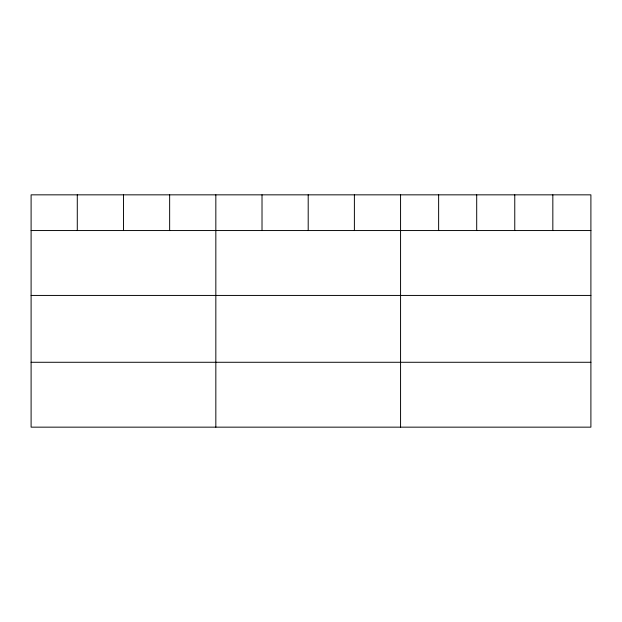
<?xml version="1.0" encoding="UTF-8"?>
<svg xmlns="http://www.w3.org/2000/svg" width="622" height="622" viewBox="0 0 622 622"><rect width="100%" height="100%" fill="white"/><g stroke="black" fill="none" stroke-linecap="round" stroke-linejoin="round"><path stroke-width="0.93" d="M590.9 230.552L590.9 427.158L31.1 427.158L31.1 194.841L590.9 194.841L590.9 230.552L31.1 230.552M31.1 295.434L590.9 295.434M31.1 362.276L590.9 362.276M552.834 194.841L552.834 230.552M514.767 194.841L514.767 230.552M476.701 194.841L476.701 230.552M438.634 194.841L438.634 230.552M400.568 194.841L400.568 427.158M354.385 194.841L354.385 230.552M308.201 194.841L308.201 230.552M262.017 194.841L262.017 230.552M215.834 194.841L215.834 427.158M169.65 194.841L169.65 230.552M123.467 194.841L123.467 230.552M77.284 194.841L77.284 230.552"/></g></svg>
